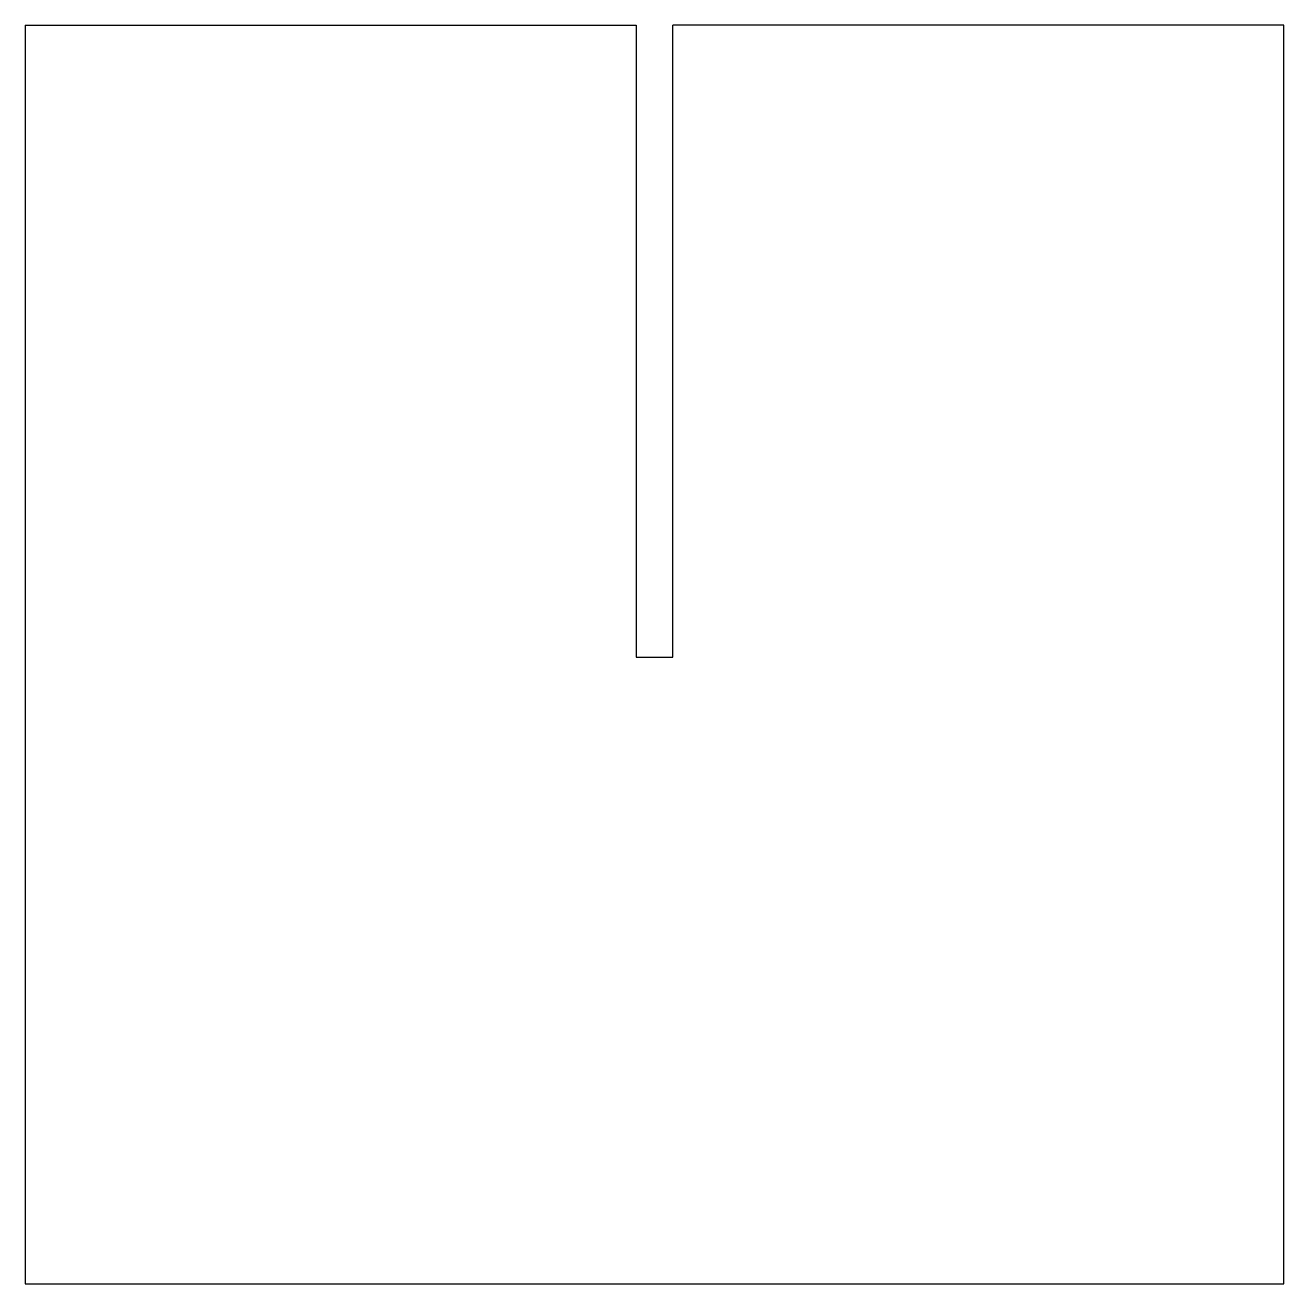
# Model space of a CAD drawing. Header units: millimetres. Extents: x -121 to 121, y -121 to 121.
import ezdxf

# ---------------------------------------------------------------- set-up
doc = ezdxf.new("R2010")
doc.units = ezdxf.units.MM
doc.layers.add('Sketch', color=7, linetype='CONTINUOUS')

msp = doc.modelspace()

# ---------------------------------------------------------------- linework, layer by layer
at = {"layer": 'Sketch'}
for p, q in [((-120.65, 120.65), (-120.65, -120.65)), ((-120.65, 120.65), (-3.5, 120.65)), ((-3.5, 120.65), (-3.5, -0.5)), ((120.65, 120.65), (3.5, 120.65)), ((3.5, -0.5), (3.5, 120.65)), ((120.65, -120.65), (120.65, 120.65)), ((-3.5, -0.5), (3.5, -0.5)), ((-120.65, -120.65), (120.65, -120.65))]:
    msp.add_line(p, q, dxfattribs=at)

doc.saveas('drawing.dxf')
